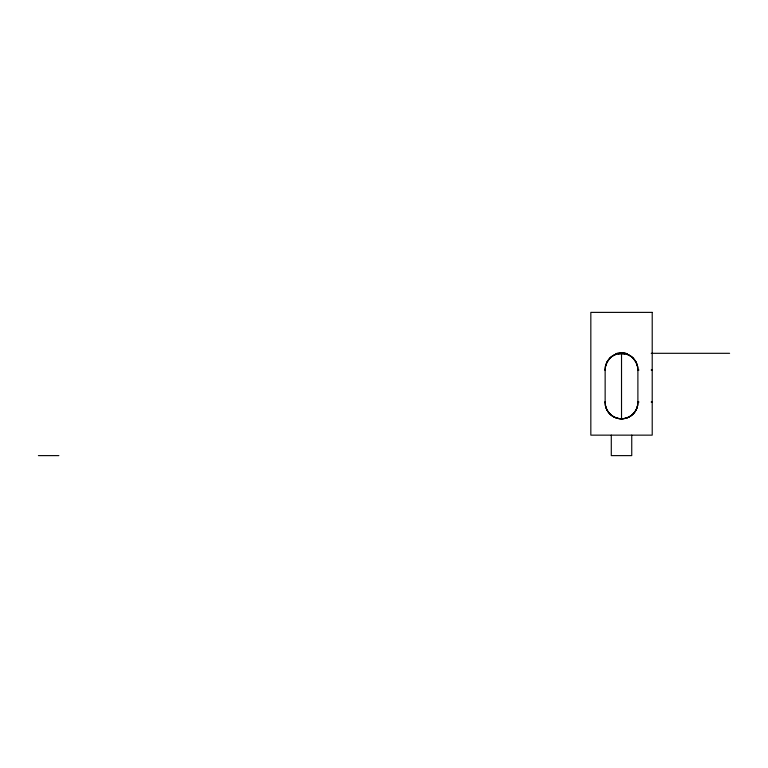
<?xml version="1.0" encoding="UTF-8"?>
<svg xmlns="http://www.w3.org/2000/svg" width="768" height="768" viewBox="0 0 768 768"><rect width="100%" height="100%" fill="white"/><g stroke="black" fill="none" stroke-linecap="round" stroke-linejoin="round"><path stroke-width="1.15" d="M605.146 402.413L605.146 369.773M626.947 417.859C632.342 415.978 636.374 411.341 637.546 405.744A11.77 8.323 -90 0 0 637.891 402.413L637.891 369.677A11.798 8.342 -90 0 0 637.546 366.355L635.962 361.987L632.995 358.003A26.573 18.787 90 0 0 626.112 354.029L627.091 353.664M637.67 405.11C636.739 410.957 632.381 416.083 626.746 417.926A32.064 22.675 -90 0 1 621.514 418.781L621.878 418.781M605.386 366.864L606.95 362.208L610.07 357.974A26.582 18.797 90 0 1 616.934 354.029L616.013 353.683M609.562 358.493L607.066 361.987L605.482 366.355A11.693 8.266 -90 0 0 605.165 370.406A16.368 16.368 0 0 1 621.149 353.309L625.085 353.309M651.216 353.309L729.6 353.309M638.784 369.677L637.891 369.677A16.368 16.368 0 0 0 621.149 353.309M651.312 369.677L652.214 369.677M637.882 370.406L638.774 370.406M651.312 370.406L652.214 370.406M637.882 401.683L638.774 401.683M651.312 401.683L652.214 401.683M638.784 402.413L637.891 402.413A16.368 16.368 0 0 1 621.149 418.781A32.083 22.685 90 0 1 616.579 418.022C611.021 416.314 606.624 411.437 605.482 405.744A11.798 8.342 -90 0 1 605.165 401.654A16.368 16.368 0 0 0 621.149 418.781L621.475 418.781M651.312 402.413L652.214 402.413M38.4 455.616L58.858 455.616M605.386 405.226C606.346 410.957 610.579 415.987 616.09 417.859A31.92 22.57 90 0 0 626.842 417.859M637.67 366.979L636.096 362.237L632.966 357.974A26.582 18.797 -90 0 0 626.102 354.029M631.747 435.149L631.747 455.616L611.29 455.616L611.29 435.149M621.523 353.309L621.523 418.733M609.533 358.435A26.15 18.49 90 0 1 616.934 354.048M618.47 354.326A6.413 1.2 -5.8 0 1 621.312 353.894M621.485 353.866A6.384 1.238 5.4 0 1 624.634 354.326M621.562 352.627A6.384 2.477 0 0 1 626.832 353.789A6.413 0.643 -10.8 0 1 627.082 353.712M620.966 352.618A6.413 2.458 0.1 0 0 616.147 353.789A6.384 0.595 11.2 0 1 616.368 353.779M652.214 312.384L590.832 312.384L590.832 435.149L652.214 435.149L652.214 312.384"/></g></svg>
